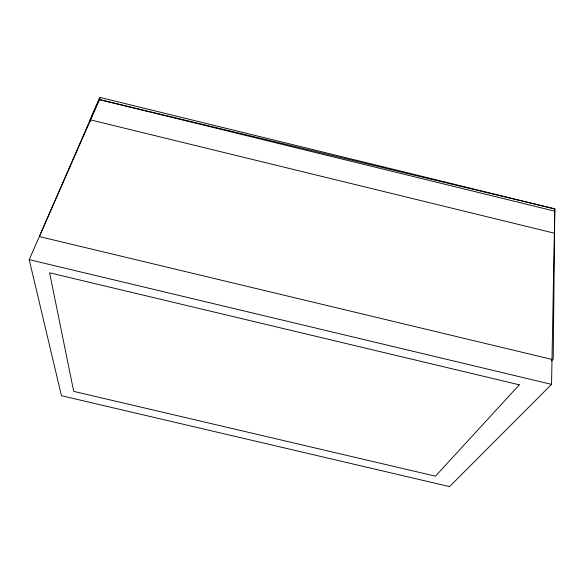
<?xml version="1.0" encoding="UTF-8"?>
<svg xmlns="http://www.w3.org/2000/svg" width="584" height="584" viewBox="0 0 584 584"><rect width="100%" height="100%" fill="white"/><g stroke="black" fill="none" stroke-linecap="round" stroke-linejoin="round"><path stroke-width="0.88" d="M100.426 97.513L29.2 259.654L61.459 395.718L449.541 486.603L551.544 384.367L554.8 208.897L99.937 97.397L90.082 119.793L90.243 121.494M551.398 360.963L553.209 359.036L554.8 208.897L99.01 99.499L39.347 236.564L552.004 359.43M29.2 259.654L551.544 384.367M99.01 99.499L554.756 211.174M90.082 119.793L554.347 233.191M519.307 384.819L435.452 476.179L73.701 391.368L49.604 272.816L519.307 384.819"/></g></svg>
